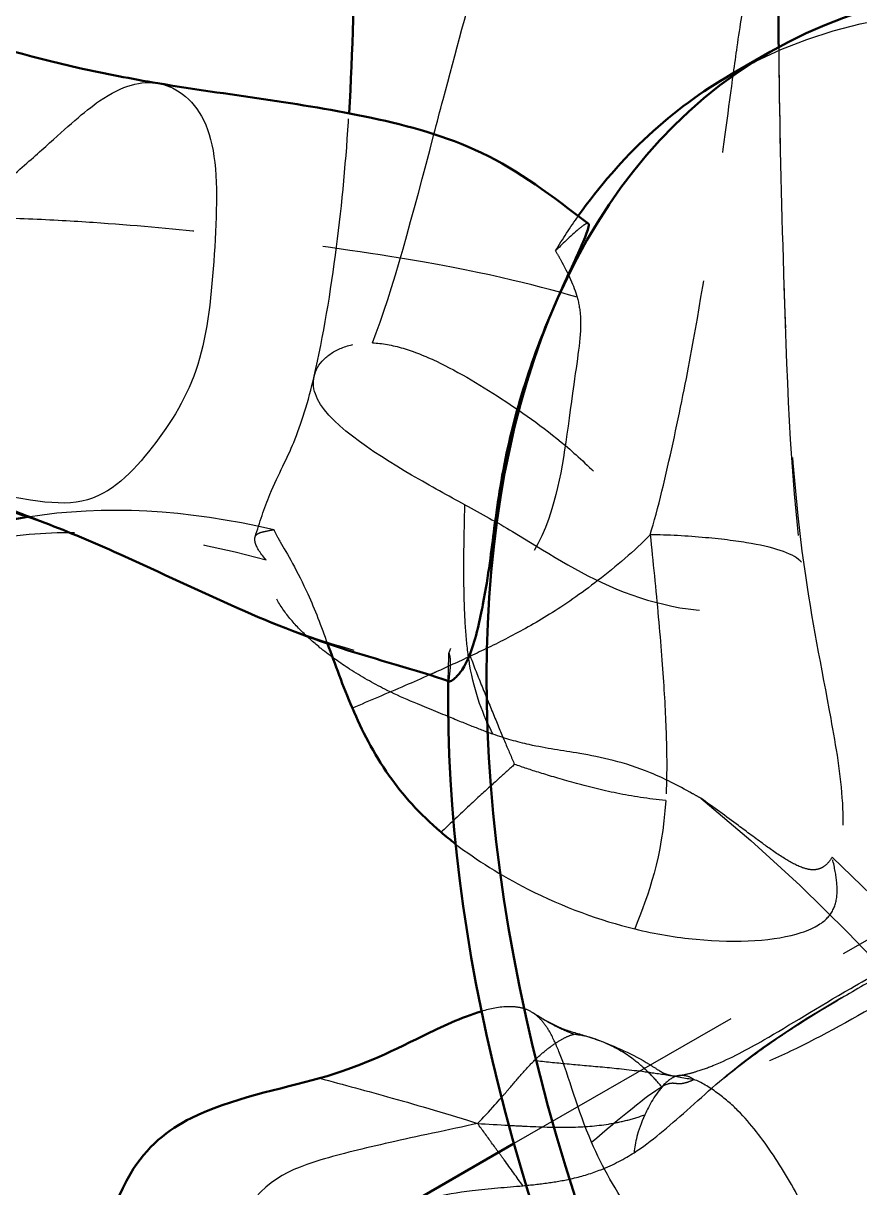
# Model space of a CAD drawing. Header units: millimetres. Extents: x 0 to 420, y 0 to 297.
# Drawn here: x 354.13 to 361.8, y 181.83 to 192.5 of the extents above; entities that cross this region are included whole.
import ezdxf

# ---------------------------------------------------------------- set-up
doc = ezdxf.new("R2010")
doc.units = ezdxf.units.MM
doc.header["$LTSCALE"] = 0.75
doc.linetypes.add('HIDDEN2', pattern=[4.7625, 3.175, -1.5875])
for name, color, linetype, lineweight in [('Hidden', 7, 'HIDDEN2', 25), ('Hidden Narrow', 7, 'HIDDEN2', 25), ('Visible', 7, 'Continuous', 50), ('Visible Narrow', 7, 'Continuous', 25)]:
    doc.layers.add(name, color=color, linetype=linetype, lineweight=lineweight)

msp = doc.modelspace()

# ---------------------------------------------------------------- linework, layer by layer
at = {"layer": 'Hidden', "extrusion": (-1e-16, -0.817547, 0.575862)}
msp.add_line((363.7168, 185.1615), (358.6333, 182.2341), dxfattribs=at)
at = {"layer": 'Hidden', "extrusion": (5e-16, 3e-16, -1)}
for centre, end_param in [((366.8678, 181.2062), 0.5565568), ((358.5593, 176.4217), 0.5318986)]:
    msp.add_ellipse(centre, major_axis=(-6.2379, 10.8323), ratio=0.5780931, start_param=0, end_param=end_param, dxfattribs=at)
at = {"layer": 'Hidden', "extrusion": (3e-16, 5e-16, -1)}
for centre, start_param, end_param in [((366.8678, 181.2062), -0.310696, -0.261412), ((358.9128, 176.6253), 0.2176164, 0.4986705), ((366.8678, 181.2062), -0.7698344, -0.7439538), ((358.5593, 176.4217), 0.9870917, 1.8313697), ((358.9128, 176.6253), 1.0866297, 1.7713137)]:
    msp.add_ellipse(centre, major_axis=(-6.2379, 10.8323), ratio=0.5780931, start_param=start_param, end_param=end_param, dxfattribs=at)
at = {"layer": 'Hidden', "extrusion": (1.26594e-09, 1.05909e-11, 1)}
msp.add_open_spline([(361.0614, 192.2859), (361.0619, 192.2214), (361.0625, 192.1573), (361.0633, 192.0936)], degree=3, dxfattribs=at)
at = {"layer": 'Hidden'}
for points, knots in [([(361.0633, 192.0936), (361.0712, 191.4151), (361.088, 190.7607), (361.1385, 189.2319), (361.1755, 188.3684), (361.2969, 187.5046)], [0, 0, 0, 0, 0.87474, 0.87474, 2.0041162, 2.0041162, 2.0041162, 2.0041162]), ([(359.315, 190.6694), (359.3144, 190.6699), (359.3137, 190.6702), (359.3108, 190.6712), (359.3079, 190.6713), (359.3005, 190.6693), (359.2964, 190.6676), (359.2854, 190.6616), (359.2787, 190.6573), (359.2527, 190.6389), (359.2297, 190.6198), (359.1383, 190.5415), (359.0503, 190.4542), (359.0141, 190.4174)], [-0.097395716, -0.097395716, -0.097395716, -0.097395716, -0.095522581, -0.095522581, -0.090485336, -0.090485336, -0.086034689, -0.086034689, -0.080612142, -0.080612142, -0.065320469, -0.065320469, 0, 0, 0, 0]), ([(359.2124, 189.9944), (359.2297, 189.933), (359.2394, 189.874), (359.2522, 189.65), (359.2204, 189.4707), (359.1226, 188.7721), (359.0851, 188.3951), (358.8331, 187.5658), (358.5812, 187.3433), (358.21, 187.0031), (358.1174, 186.9147), (358.0523, 186.7778), (358.0438, 186.7558), (358.0372, 186.7345)], [-1.01193054, -1.01193054, -1.01193054, -1.01193054, -0.95210431, -0.95210431, -0.79816599, -0.79816599, -0.56444512, -0.56444512, -0.2299829, -0.2299829, -0.09815282, -0.09815282, -0.07188918, -0.07188918, -0.07188918, -0.07188918]), ([(356.3591, 187.5863), (356.3005, 187.6493), (356.2673, 187.7093), (356.2555, 187.7678), (356.2548, 187.7836), (356.2622, 187.8045), (356.266, 187.8102), (356.2735, 187.8183), (356.2776, 187.8218), (356.2885, 187.8285), (356.2949, 187.8315), (356.3099, 187.837), (356.3185, 187.8395), (356.3377, 187.8444), (356.3488, 187.8468), (356.3804, 187.8533), (356.4003, 187.8572), (356.4294, 187.863)], [-0.3496712, -0.3496712, -0.3496712, -0.3496712, -0.19996969, -0.19996969, -0.14839978, -0.14839978, -0.12143416, -0.12143416, -0.10110801, -0.10110801, -0.08025711, -0.08025711, -0.05848619, -0.05848619, -0.03569864, -0.03569864, 0, 0, 0, 0]), ([(358.4399, 185.9877), (358.3725, 186.0114), (358.3056, 186.0372), (358.1569, 186.0966), (358.0975, 186.1213), (357.7426, 186.2668), (357.6065, 186.3209), (357.3405, 186.4546), (357.2328, 186.5153), (357.0389, 186.6401), (356.9503, 186.7029), (356.8051, 186.8198), (356.7442, 186.8731), (356.6334, 186.9834), (356.58, 187.0429), (356.4812, 187.1783), (356.4475, 187.2413), (356.3985, 187.3573), (356.3816, 187.4172), (356.3646, 187.5137), (356.3608, 187.5505), (356.3591, 187.5863)], [-1.11722694, -1.11722694, -1.11722694, -1.11722694, -1.04339934, -1.04339934, -0.95454488, -0.95454488, -0.7720266, -0.7720266, -0.6476034, -0.6476034, -0.54655473, -0.54655473, -0.47534671, -0.47534671, -0.40931125, -0.40931125, -0.33597453, -0.33597453, -0.25673926, -0.25673926, -0.2061379, -0.2061379, -0.2061379, -0.2061379]), ([(361.2969, 187.5046), (361.36, 187.0563), (361.4528, 186.6008), (361.5851, 185.8776), (361.6302, 185.6159), (361.654, 185.2073), (361.6532, 185.0593), (361.6337, 184.7667), (361.614, 184.6215), (361.5927, 184.482)], [0, 0, 0, 0, 0.5862035, 0.5862035, 0.9011752, 0.9011752, 1.0778944, 1.0778944, 1.2657172, 1.2657172, 1.2657172, 1.2657172]), ([(358.0451, 186.5691), (358.0418, 186.5326), (358.0385, 186.5101), (358.0365, 186.4878), (358.0363, 186.4825), (358.0369, 186.4764), (358.0373, 186.4746), (358.0386, 186.4721), (358.0393, 186.4713), (358.0405, 186.4706), (358.0408, 186.4705), (358.041, 186.4704)], [-0.474261182, -0.474261182, -0.474261182, -0.474261182, -0.461227565, -0.461227565, -0.455459886, -0.455459886, -0.452290306, -0.452290306, -0.449737901, -0.449737901, -0.449121302, -0.449121302, -0.449121302, -0.449121302]), ([(360.3467, 185.4006), (360.3229, 185.4138), (360.2982, 185.4275), (360.1288, 185.5211), (360.0143, 185.5806), (359.647, 185.7312), (359.4285, 185.7773), (359.0735, 185.8383), (358.9333, 185.8559), (358.6609, 185.9165), (358.556, 185.9468), (358.4399, 185.9877)], [-1.0266011, -1.0266011, -1.0266011, -1.0266011, -0.9942452, -0.9942452, -0.8159017, -0.8159017, -0.4840917, -0.4840917, -0.2007111, -0.2007111, 0, 0, 0, 0]), ([(361.5516, 184.859), (361.5327, 184.8279), (361.5072, 184.7946), (361.4582, 184.7623), (361.4416, 184.7544), (361.4049, 184.7449), (361.3859, 184.7433), (361.3402, 184.746), (361.3121, 184.7522), (361.2266, 184.7826), (361.1692, 184.8141), (361.0513, 184.8873), (360.9839, 184.935), (360.8491, 185.0324), (360.7691, 185.0923), (360.5793, 185.2331), (360.4656, 185.3166), (360.3467, 185.4006)], [-0.72894073, -0.72894073, -0.72894073, -0.72894073, -0.63216903, -0.63216903, -0.59116834, -0.59116834, -0.55206446, -0.55206446, -0.50270065, -0.50270065, -0.41855247, -0.41855247, -0.32065636, -0.32065636, -0.19061253, -0.19061253, 0, 0, 0, 0]), ([(359.7347, 182.1505), (359.8922, 182.2521), (360.0501, 182.3893), (360.3978, 182.6979), (360.572, 182.8548), (361.1697, 183.3142), (361.6237, 183.5655), (362.6891, 184.1817), (363.5174, 184.6712), (363.9347, 184.9483)], [-2.701786, -2.701786, -2.701786, -2.701786, -2.2721064, -2.2721064, -1.8149471, -1.8149471, -0.8186481, -0.8186481, 0, 0, 0, 0]), ([(359.7407, 184.2023), (359.9306, 184.1562), (360.1207, 184.1247), (360.6885, 184.0694), (361.0361, 184.0935), (361.4074, 184.2134), (361.4726, 184.2664), (361.5509, 184.3485), (361.5756, 184.4004), (361.6003, 184.5127), (361.6007, 184.5749), (361.586, 184.7052), (361.5726, 184.7737), (361.5516, 184.859)], [-1.8831705, -1.8831705, -1.8831705, -1.8831705, -1.7216171, -1.7216171, -1.3812263, -1.3812263, -1.174758, -1.174758, -0.9137028, -0.9137028, -0.6538829, -0.6538829, -0.4195903, -0.4195903, -0.4195903, -0.4195903]), ([(360.1455, 182.857), (360.1638, 182.8598), (360.1873, 182.8643), (360.2462, 182.8773), (360.2763, 182.8856), (360.3631, 182.9126), (360.4158, 182.9318), (360.6246, 183.0169), (360.7728, 183.0959), (361.1589, 183.3184), (361.4192, 183.4836), (361.91, 183.7643), (362.1048, 183.8717), (362.4352, 184.0542), (362.5749, 184.1315), (362.7594, 184.236), (362.8183, 184.27), (362.878, 184.3049), (362.8915, 184.3129), (362.9125, 184.3254), (362.9203, 184.3301), (362.9215, 184.3308), (362.9215, 184.3309), (362.9215, 184.3309), (362.9199, 184.3299), (362.9133, 184.3258), (362.9098, 184.3237), (362.8989, 184.3171), (362.8902, 184.3118), (362.8715, 184.3003), (362.8617, 184.2943), (362.8369, 184.2791), (362.8217, 184.2698), (362.7607, 184.2325), (362.7144, 184.2042), (362.5947, 184.1314), (362.5172, 184.0844), (362.3704, 183.9966), (362.3011, 183.9555), (362.172, 183.8795), (362.1104, 183.8434), (361.9064, 183.7242), (361.7689, 183.6443), (361.4955, 183.482), (361.3609, 183.4001), (361.1706, 183.2782), (361.107, 183.2364), (360.9549, 183.1325), (360.8556, 183.0613), (360.6811, 182.9285), (360.6157, 182.8774), (360.4801, 182.7675), (360.4087, 182.7076), (360.3384, 182.6453)], [0, 0, 0, 0, 0.04816, 0.04816, 0.1299646, 0.1299646, 0.2487701, 0.2487701, 0.6053904, 0.6053904, 1.143449, 1.143449, 1.4758391, 1.4758391, 1.7255614, 1.7255614, 1.8555843, 1.8555843, 1.9000402, 1.9000402, 1.94524, 1.94524, 1.9486904, 1.9486904, 1.9699137, 1.9699137, 1.9829527, 1.9829527, 2.0013261, 2.0013261, 2.0165657, 2.0165657, 2.0404355, 2.0404355, 2.1120854, 2.1120854, 2.2208227, 2.2208227, 2.3172739, 2.3172739, 2.4108325, 2.4108325, 2.6347554, 2.6347554, 2.8784348, 2.8784348, 3.0089394, 3.0089394, 3.2028901, 3.2028901, 3.3112379, 3.3112379, 3.4243562, 3.4243562, 3.4243562, 3.4243562]), ([(358.801, 183.4367), (358.7674, 183.4573), (358.7329, 183.4698), (358.662, 183.4865), (358.6232, 183.4895), (358.5017, 183.4887), (358.4128, 183.4695), (358.3364, 183.4473)], [-1.47056243, -1.47056243, -1.47056243, -1.47056243, -1.4130898, -1.4130898, -1.34411912, -1.34411912, -1.17974184, -1.17974184, -1.17974184, -1.17974184]), ([(359.345, 182.2472), (359.2185, 182.5405), (359.1395, 182.8448), (359.0182, 183.1469), (358.9884, 183.2115), (358.9335, 183.3037), (358.9097, 183.3377), (358.8568, 183.3962), (358.8297, 183.4191), (358.801, 183.4367)], [-0.44146879, -0.44146879, -0.44146879, -0.44146879, -0.1774524, -0.1774524, -0.09871138, -0.09871138, -0.04857024, -0.04857024, 0, 0, 0, 0]), ([(358.8054, 183.4339), (358.9037, 183.3715), (358.9981, 183.32), (359.1706, 183.2547), (359.2373, 183.2395), (359.347, 183.204), (359.3725, 183.195), (359.397, 183.1859)], [0, 0, 0, 0, 0.2098087, 0.2098087, 0.37535201, 0.37535201, 0.42274834, 0.42274834, 0.42274834, 0.42274834]), ([(359.397, 183.1859), (359.5529, 183.1279), (359.7316, 183.0502), (359.9089, 182.9403), (359.9401, 182.9198), (359.9842, 182.8918), (359.9941, 182.8862), (360.0017, 182.8824), (360.0031, 182.8817), (360.0114, 182.8783), (360.0145, 182.8771), (360.0196, 182.8752), (360.0214, 182.8746), (360.0242, 182.8736), (360.0252, 182.8733), (360.0293, 182.8719), (360.0351, 182.8701), (360.052, 182.8649), (360.0627, 182.862), (360.0864, 182.8562), (360.0992, 182.8536), (360.1109, 182.8516)], [0, 0, 0, 0, 0.31772948, 0.31772948, 0.39751454, 0.39751454, 0.48532105, 0.48532105, 0.53094746, 0.53094746, 0.55153228, 0.55153228, 0.56234363, 0.56234363, 0.5679938, 0.5679938, 0.58503989, 0.58503989, 0.6188046, 0.6188046, 0.66189926, 0.66189926, 0.66189926, 0.66189926]), ([(360.3138, 180.7833), (360.0957, 181.0543), (359.8891, 181.3192), (359.5717, 181.7969), (359.4444, 182.0168), (359.345, 182.2472)], [-0.69272098, -0.69272098, -0.69272098, -0.69272098, -0.30507951, -0.30507951, 0, 0, 0, 0]), ([(357.5018, 181.5825), (357.5193, 181.5926), (357.537, 181.6023), (357.7598, 181.7187), (357.9799, 181.7716), (358.4063, 181.8236), (358.564, 181.834), (358.715, 181.8478)], [-0.60936552, -0.60936552, -0.60936552, -0.60936552, -0.57760694, -0.57760694, -0.21233742, -0.21233742, 0, 0, 0, 0])]:
    msp.add_open_spline(points, degree=3, knots=knots, dxfattribs=at)
at = {"layer": 'Hidden', "extrusion": (-1.3049e-12, 2.555e-13, -1)}
msp.add_open_spline([(356.801, 189.2706), (356.8858, 189.6324), (356.9523, 190.0437), (357.0578, 190.8557), (357.0944, 191.2638), (357.1201, 191.6793)], degree=3, knots=[0, 0, 0, 0, 0.6630323, 0.6630323, 1.3102884, 1.3102884, 1.3102884, 1.3102884], dxfattribs=at)
at = {"layer": 'Hidden', "extrusion": (-1.57072e-11, -6.9122e-12, -1)}
msp.add_open_spline([(359.0141, 190.4174), (359.0313, 190.3891), (359.0463, 190.3633), (359.133, 190.2099), (359.1839, 190.0958), (359.2124, 189.9944)], degree=3, knots=[-0.15700009, -0.15700009, -0.15700009, -0.15700009, -0.13373817, -0.13373817, 0, 0, 0, 0], dxfattribs=at)
at = {"layer": 'Hidden', "extrusion": (-3.934e-12, 1.4934e-12, -1)}
msp.add_open_spline([(356.2591, 187.7956), (356.3005, 187.9266), (356.3421, 188.0577), (356.4754, 188.3793), (356.5557, 188.5208), (356.6826, 188.8302), (356.7461, 189.0366), (356.801, 189.2706)], degree=3, knots=[0, 0, 0, 0, 0.2389381, 0.2389381, 0.6014, 0.6014, 1.0301335, 1.0301335, 1.0301335, 1.0301335], dxfattribs=at)
at = {"layer": 'Hidden', "extrusion": (-8.0198e-12, -3.3037e-12, -1)}
msp.add_open_spline([(356.4294, 187.863), (356.4306, 187.8605), (356.4318, 187.8579), (356.4472, 187.8249), (356.466, 187.7912), (356.547, 187.6505), (356.6489, 187.4797), (356.8068, 187.1307), (356.8642, 186.9777), (356.923, 186.8177)], degree=3, knots=[-0.97465233, -0.97465233, -0.97465233, -0.97465233, -0.96301206, -0.96301206, -0.8274581, -0.8274581, -0.49730519, -0.49730519, -0.26919007, -0.26919007, -0.26919007, -0.26919007], dxfattribs=at)
at = {"layer": 'Hidden', "extrusion": (-6.7206e-12, -1.3296e-12, -1)}
msp.add_open_spline([(358.0372, 186.7345), (358.052, 186.676), (358.0501, 186.624), (358.0451, 186.5691)], degree=3, dxfattribs=at)
at = {"layer": 'Hidden', "extrusion": (-1.28e-12, -2.2499e-12, -1)}
msp.add_open_spline([(358.0981, 184.9804), (358.2907, 184.8329), (358.5158, 184.6918), (359.0885, 184.4012), (359.4225, 184.2794), (359.7407, 184.2023)], degree=3, knots=[-0.98222947, -0.98222947, -0.98222947, -0.98222947, -0.56197097, -0.56197097, 0, 0, 0, 0], dxfattribs=at)
at = {"layer": 'Hidden', "extrusion": (5.4328e-12, -7.82989e-11, -1)}
msp.add_open_spline([(360.1109, 182.8516), (360.1127, 182.8513), (360.1136, 182.8512), (360.1136, 182.8512), (360.1127, 182.8513), (360.1081, 182.8517), (360.1018, 182.8519), (360.1001, 182.8519), (360.1001, 182.8519), (360.0992, 182.8518), (360.1051, 182.852), (360.1184, 182.8532), (360.1303, 182.8546), (360.1455, 182.857)], degree=3, knots=[0, 0, 0, 0, 0.01577047, 0.01577047, 0.0317827, 0.0317827, 0.07446761, 0.07446761, 0.07687851, 0.07687851, 0.10987686, 0.10987686, 0.14801958, 0.14801958, 0.14801958, 0.14801958], dxfattribs=at)
at = {"layer": 'Hidden', "extrusion": (7.756e-13, -2.5545e-12, -1)}
msp.add_open_spline([(358.715, 181.8478), (358.7881, 181.8545), (358.8658, 181.8625), (359.0202, 181.8843), (359.0954, 181.8974), (359.263, 181.9363), (359.3495, 181.9629), (359.5476, 182.0405), (359.6487, 182.095), (359.7347, 182.1505)], degree=3, knots=[-0.4670744, -0.4670744, -0.4670744, -0.4670744, -0.36451411, -0.36451411, -0.27102153, -0.27102153, -0.15874683, -0.15874683, 0, 0, 0, 0], dxfattribs=at)
at = {"layer": 'Hidden Narrow'}
for points, knots in [([(361.0649, 193.7557), (361.0601, 193.4851), (361.0585, 193.1484), (361.0591, 192.5107), (361.0614, 192.2097), (361.0737, 191.3602), (361.1145, 189.7457), (361.1662, 188.3771), (361.2702, 187.5631)], [-2, -2, -2, -2, -1.75, -1.75, -1.5, -1.5, -1, 0, 0, 0, 0]), ([(359.8826, 187.815), (359.9552, 188.0533), (360.0278, 188.3635), (360.1572, 188.9547), (360.2139, 189.2358), (360.36, 190.0352), (360.5026, 190.9478), (360.6034, 191.7292), (360.6473, 192.0485)], [0, 0, 0, 0, 0.25, 0.25, 0.5, 0.5, 1, 1.3981691, 1.3981691, 1.3981691, 1.3981691]), ([(353.5541, 190.7267), (353.6357, 190.7856), (353.7226, 190.8537), (353.8796, 190.9795), (353.9498, 191.0371), (354.1351, 191.1943), (354.4524, 191.4784), (354.93, 191.9138), (355.219, 191.9798), (355.3653, 191.9552)], [0, 0, 0, 0, 0.125, 0.125, 0.25, 0.25, 0.5, 1, 1.7535511, 1.7535511, 1.7535511, 1.7535511]), ([(359.2124, 189.9944), (358.7926, 190.1122), (358.0985, 190.2958), (356.1706, 190.558), (355.1421, 190.6518), (354.5909, 190.69), (354.3929, 190.7009), (353.9685, 190.7192), (353.7421, 190.7265), (353.5541, 190.7267)], [-1.9233811, -1.9233811, -1.9233811, -1.9233811, -1, -0.5, -0.25, -0.25, -0.125, -0.125, 0, 0, 0, 0]), ([(358.1836, 188.09), (358.0329, 188.1719), (357.5549, 188.4315), (356.682, 188.994), (356.8092, 189.3534), (356.9559, 189.4834), (357.0186, 189.5185), (357.1639, 189.5655), (357.2464, 189.5775), (357.3349, 189.5747)], [-2.5, -2.5, -2.5, -2.5, -2, -1, -0.5, -0.5, -0.25, -0.25, 0, 0, 0, 0]), ([(357.3349, 189.5747), (357.4233, 189.5719), (357.5178, 189.5543), (357.7147, 189.4959), (357.8172, 189.4551), (358.131, 189.3076), (358.5661, 189.044), (358.973, 188.7499), (359.2892, 188.4728), (359.4019, 188.3628), (359.6418, 188.1076), (359.769, 187.9623), (359.8826, 187.815)], [0, 0, 0, 0, 0.25, 0.25, 0.5, 0.5, 1, 1.5, 1.5, 1.75, 1.75, 2, 2, 2, 2]), ([(358.4399, 185.9877), (358.3534, 186.1626), (358.2485, 186.4099), (358.1907, 186.8939), (358.1799, 187.1131), (358.1738, 187.3532), (358.1731, 187.4838), (358.1756, 187.7686), (358.1788, 187.9227), (358.1836, 188.09)], [-1.8259965, -1.8259965, -1.8259965, -1.8259965, -1, -0.75, -0.5, -0.5, -0.25, -0.25, 0, 0, 0, 0]), ([(358.1836, 188.09), (358.3343, 188.0082), (358.7605, 187.7769), (359.5062, 187.262), (360.8066, 186.9796), (361.3912, 187.4153), (361.2702, 187.5631)], [-4.5, -4.5, -4.5, -4.5, -4, -3, -2, -1, -1, -1, -1]), ([(359.8826, 187.815), (359.7399, 187.6677), (359.5659, 187.5226), (359.2438, 187.2736), (359.0955, 187.1698), (358.8247, 187.0034), (358.6979, 186.9333), (358.4563, 186.8081), (358.3414, 186.7531), (358.2323, 186.7019)], [0, 0, 0, 0, 0.25, 0.25, 0.5, 0.5, 0.75, 0.75, 1, 1, 1, 1]), ([(359.8826, 187.815), (359.908, 187.5767), (359.9352, 187.3066), (359.9797, 186.8141), (359.9971, 186.5917), (360.0219, 186.1942), (360.0383, 185.8314), (360.0338, 185.5218), (360.0251, 185.3809)], [0, 0, 0, 0, 0.25, 0.25, 0.5, 0.5, 0.75, 1, 1, 1, 1]), ([(361.2702, 187.5631), (361.2097, 187.6369), (361.0459, 187.6933), (360.6926, 187.7565), (360.5523, 187.7743), (360.2265, 187.8035), (360.0411, 187.815), (359.8826, 187.815)], [-1, -1, -1, -1, -0.5, -0.5, -0.25, -0.25, 0, 0, 0, 0]), ([(354.9645, 187.6607), (355.0138, 187.6388), (355.536, 187.4046), (356.8139, 186.7945), (357.5591, 186.6554), (358.0451, 186.5691)], [0.4485334, 0.4485334, 0.4485334, 0.4485334, 0.5, 1, 1.971872, 1.971872, 1.971872, 1.971872]), ([(358.2323, 186.7019), (358.2671, 186.6085), (358.3037, 186.5155), (358.3778, 186.3317), (358.4154, 186.2409), (358.4885, 186.0637), (358.5219, 185.9835), (358.5821, 185.8402), (358.609, 185.7771), (358.6386, 185.71)], [-1, -1, -1, -1, -0.75, -0.75, -0.5, -0.5, -0.25, -0.25, 0, 0, 0, 0]), ([(366.1268, 185.9516), (366.0559, 185.8795), (365.9638, 185.8007), (365.7851, 185.6562), (365.6985, 185.5905), (365.447, 185.4132), (364.9415, 185.0967), (363.703, 184.4541), (362.3759, 183.7431), (361.3094, 183.1319), (360.878, 182.9497), (360.6612, 182.8801), (360.5859, 182.8608), (360.4295, 182.8303), (360.3483, 182.819), (360.284, 182.8209)], [0, 0, 0, 0, 0.125, 0.125, 0.25, 0.25, 0.5, 1, 2, 2.5, 2.75, 2.75, 2.875, 2.875, 3, 3, 3, 3]), ([(358.6386, 185.71), (358.5925, 185.6683), (358.55, 185.6306), (358.4517, 185.5421), (358.3959, 185.4913), (358.2525, 185.3597), (358.1661, 185.2787), (358.0778, 185.1953)], [0, 0, 0, 0, 0.25, 0.25, 0.5, 0.5, 0.82327971, 0.82327971, 0.82327971, 0.82327971]), ([(367.4777, 184.1436), (367.3672, 184.1469), (367.2353, 184.1383), (366.9868, 184.1133), (366.8702, 184.0969), (366.5435, 184.0363), (365.9235, 183.8748), (364.5798, 183.317), (363.4605, 182.5996), (362.3469, 181.8932), (361.9596, 181.56), (361.7911, 181.3793), (361.7389, 181.3137), (361.6425, 181.1714), (361.5983, 181.0949), (361.577, 181.0277)], [-3, -3, -3, -3, -2.875, -2.875, -2.75, -2.75, -2.5, -2, -1, -0.5, -0.25, -0.25, -0.125, -0.125, 0, 0, 0, 0]), ([(358.8222, 182.9978), (358.8581, 183.0329), (358.9295, 183.0957), (358.9975, 183.1438), (359.0625, 183.185), (359.0912, 183.201), (359.1407, 183.224), (359.1616, 183.2309), (359.1826, 183.2361)], [-1, -1, -1, -1, -0.75, -0.5, -0.5, -0.25, -0.25, 0, 0, 0, 0]), ([(359.9884, 182.7549), (359.9471, 182.8048), (359.906, 182.8492), (359.8247, 182.9284), (359.7845, 182.9631), (359.6659, 183.055), (359.5897, 183.0999), (359.4476, 183.1676), (359.3852, 183.1922), (359.2773, 183.2231), (359.2319, 183.2293), (359.1826, 183.2361)], [-1, -1, -1, -1, -0.875, -0.875, -0.75, -0.75, -0.5, -0.5, -0.25, -0.25, 0, 0, 0, 0]), ([(358.5193, 182.657), (358.5469, 182.6884), (358.5727, 182.7182), (358.6376, 182.795), (358.7143, 182.8849), (358.7864, 182.9627), (358.8222, 182.9978)], [-1.64642295, -1.64642295, -1.64642295, -1.64642295, -1.5, -1.5, -1.25, -1, -1, -1, -1]), ([(358.8222, 182.9978), (358.9184, 182.9852), (359.0173, 182.9752), (359.2239, 182.9562), (359.3315, 182.9471), (359.5583, 182.9259), (359.6774, 182.9137), (359.8772, 182.888), (359.9512, 182.8773), (360.1143, 182.8514), (360.2033, 182.8363), (360.284, 182.8209)], [0, 0, 0, 0, 0.25, 0.25, 0.5, 0.5, 0.75, 0.75, 0.875, 0.875, 1, 1, 1, 1]), ([(360.284, 182.8209), (360.2575, 182.8427), (360.2269, 182.8525), (360.1711, 182.8607), (360.1458, 182.8591), (360.0781, 182.8368), (359.9591, 182.7431), (359.8742, 182.5854), (359.8346, 182.4988)], [0, 0, 0, 0, 0.125, 0.125, 0.25, 0.25, 0.5, 1, 1, 1, 1]), ([(361.577, 181.0277), (361.5405, 181.1217), (361.4916, 181.234), (361.3955, 181.4437), (361.3484, 181.541), (361.2097, 181.8103), (361.0184, 182.14), (360.8053, 182.4159), (360.6297, 182.5946), (360.5655, 182.6498), (360.4258, 182.7514), (360.3503, 182.7979), (360.284, 182.8209)], [0, 0, 0, 0, 0.125, 0.125, 0.25, 0.25, 0.5, 0.75, 0.75, 0.875, 0.875, 1, 1, 1, 1]), ([(358.5867, 182.402), (358.6434, 182.3986), (358.6995, 182.3954), (358.9001, 182.3858), (359.0335, 182.3832), (359.2743, 182.3869), (359.3881, 182.3954), (359.5565, 182.4223), (359.6121, 182.4336), (359.7234, 182.4618), (359.7789, 182.4787), (359.8346, 182.4988)], [0.15722671, 0.15722671, 0.15722671, 0.15722671, 0.25, 0.25, 0.5, 0.5, 0.75, 0.75, 0.875, 0.875, 1, 1, 1, 1]), ([(358.715, 181.8478), (358.6597, 181.9238), (358.6039, 182.0005), (358.527, 182.1065), (358.5104, 182.1293), (358.493, 182.1533)], [-0.94859705, -0.94859705, -0.94859705, -0.94859705, -0.5, -0.5, -0.38455465, -0.38455465, -0.38455465, -0.38455465])]:
    msp.add_open_spline(points, degree=3, knots=knots, dxfattribs=at)
at = {"layer": 'Hidden Narrow', "extrusion": (-3.2099e-12, 1.0116e-12, -1)}
msp.add_open_spline([(357.3349, 189.5747), (357.524, 190.0555), (357.7062, 190.7521), (357.8993, 191.4887)], degree=3, dxfattribs=at)
at = {"layer": 'Hidden Narrow', "extrusion": (5.24639e-11, -1.15698e-10, -1)}
msp.add_open_spline([(358.2323, 186.7019), (358.1232, 186.6507), (358.0199, 186.6033), (357.9003, 186.5494), (357.8799, 186.5403), (357.8596, 186.5312)], degree=3, knots=[0, 0, 0, 0, 0.25, 0.25, 0.3021954, 0.3021954, 0.3021954, 0.3021954], dxfattribs=at)
at = {"layer": 'Hidden Narrow', "extrusion": (-4.658e-13, -1.7574e-12, -1)}
msp.add_open_spline([(360.0251, 185.3809), (359.8674, 185.3942), (359.5683, 185.4413), (359.3059, 185.5084), (359.0652, 185.5751), (358.9611, 185.6055), (358.7856, 185.6602), (358.7141, 185.6845), (358.6386, 185.71)], degree=3, knots=[0, 0, 0, 0, 0.25, 0.5, 0.5, 0.75, 0.75, 1, 1, 1, 1], dxfattribs=at)
at = {"layer": 'Hidden Narrow', "extrusion": (3.7989e-12, -8.444e-13, -1)}
msp.add_open_spline([(360.0251, 185.3809), (359.9925, 184.8557), (359.8697, 184.5224), (359.7407, 184.2023)], degree=3, dxfattribs=at)
at = {"layer": 'Hidden Narrow', "extrusion": (-3.662e-12, -7.9591e-12, -1)}
msp.add_open_spline([(359.1826, 183.2361), (359.1544, 183.2481), (359.1276, 183.2584), (359.0679, 183.2843), (359.035, 183.3), (358.9338, 183.352), (358.8674, 183.3939), (358.801, 183.4367)], degree=3, knots=[0, 0, 0, 0, 0.25, 0.25, 0.5, 0.5, 0.95684099, 0.95684099, 0.95684099, 0.95684099], dxfattribs=at)
at = {"layer": 'Hidden Narrow', "extrusion": (-2.4556e-12, 7.3957e-12, -1)}
msp.add_open_spline([(360.284, 182.8209), (360.2606, 182.8086), (360.239, 182.8005), (360.2022, 182.7886), (360.187, 182.7848), (360.1511, 182.7802), (360.1341, 182.7826), (360.101, 182.7865), (360.0849, 182.788), (360.0448, 182.7812), (360.0208, 182.7728), (359.9884, 182.7549)], degree=3, knots=[0, 0, 0, 0, 0.125, 0.125, 0.25, 0.25, 0.5, 0.5, 0.75, 0.75, 1, 1, 1, 1], dxfattribs=at)
at = {"layer": 'Hidden Narrow'}
for points in [[(359.345, 182.2472), (359.6042, 182.4672), (359.8611, 182.6846), (359.9884, 182.7549)], [(359.8346, 182.4988), (359.7612, 182.3386), (359.7458, 182.2422), (359.7347, 182.1505)]]:
    msp.add_open_spline(points, degree=3, dxfattribs=at)
at = {"layer": 'Visible', "extrusion": (-1e-16, -0.817547, 0.575862)}
for p, q in [((360.6299, 192.0385), (360.9834, 192.2421)), ((358.6333, 182.2341), (357.5018, 181.5825))]:
    msp.add_line(p, q, dxfattribs=at)
at = {"layer": 'Visible'}
msp.add_ellipse((367.2213, 181.4098), major_axis=(-6.2379, 10.8323), ratio=0.5780931, start_param=-1.5707963, end_param=4.712389, dxfattribs=at)
at = {"layer": 'Visible', "extrusion": (3e-16, 5e-16, -1)}
for centre, start_param, end_param in [((366.8678, 181.2062), -0.261412, 0), ((358.9128, 176.6253), -0.1511212, 0.2176164), ((366.8678, 181.2062), 4.15712, 5.5133509)]:
    msp.add_ellipse(centre, major_axis=(-6.2379, 10.8323), ratio=0.5780931, start_param=start_param, end_param=end_param, dxfattribs=at)
at = {"layer": 'Visible', "extrusion": (3.1892e-12, -2.593e-13, -1)}
msp.add_open_spline([(357.1201, 191.6793), (357.1552, 192.2462), (357.17, 192.8269), (357.1793, 193.7003), (357.1812, 193.9809), (357.1833, 194.2644)], degree=3, knots=[1.3102884, 1.3102884, 1.3102884, 1.3102884, 2.1933712, 2.1933712, 2.6045437, 2.6045437, 2.6045437, 2.6045437], dxfattribs=at)
at = {"layer": 'Visible'}
for points, knots in [([(361.0783, 193.486), (361.0714, 193.4115), (361.0672, 193.3383), (361.0637, 193.2308), (361.0628, 193.1976), (361.0616, 193.1265), (361.0611, 193.0886), (361.0603, 193.0126), (361.0601, 192.9737), (361.0595, 192.8579), (361.0594, 192.7812), (361.0595, 192.5632), (361.0602, 192.4236), (361.0614, 192.2859)], [0, 0, 0, 0, 0.12170789, 0.12170789, 0.1678476, 0.1678476, 0.21279733, 0.21279733, 0.25922845, 0.25922845, 0.35272953, 0.35272953, 0.52852807, 0.52852807, 0.52852807, 0.52852807]), ([(353.3284, 192.467), (353.7142, 192.3336), (354.1758, 192.1996), (354.8838, 192.042), (355.1243, 191.9956), (355.3653, 191.9552)], [0, 0, 0, 0, 0.7699308, 0.7699308, 1.1568855, 1.1568855, 1.1568855, 1.1568855]), ([(355.3653, 191.9552), (356.0005, 191.8487), (356.6633, 191.7785), (357.6642, 191.5659), (358.0092, 191.4725), (358.6787, 191.1541), (358.985, 190.9181), (359.315, 190.6694)], [0, 0, 0, 0, 1.0196956, 1.0196956, 1.5378014, 1.5378014, 2.0836472, 2.0836472, 2.0836472, 2.0836472]), ([(358.041, 186.4704), (358.042, 186.4701), (358.043, 186.47), (358.0464, 186.4703), (358.049, 186.4712), (358.0594, 186.4761), (358.0748, 186.4852), (358.1131, 186.5208), (358.1346, 186.5449), (358.1828, 186.617), (358.2082, 186.6655), (358.286, 186.8647), (358.324, 187.0478), (358.4002, 187.445), (358.4279, 187.6831), (358.4698, 188.0034), (358.4874, 188.1307), (358.5544, 188.5335), (358.6141, 188.7921), (358.7279, 189.1822), (358.7718, 189.3163), (358.8625, 189.5686), (358.9088, 189.6871), (359.0132, 189.9387), (359.0721, 190.071), (359.2236, 190.4024), (359.2867, 190.5355), (359.3162, 190.6308), (359.3209, 190.6505), (359.3184, 190.6655), (359.317, 190.6679), (359.315, 190.6694)], [-0.4491213, -0.4491213, -0.4491213, -0.4491213, -0.44691994, -0.44691994, -0.44324302, -0.44324302, -0.43502492, -0.43502492, -0.427615, -0.427615, -0.41909229, -0.41909229, -0.39929348, -0.39929348, -0.35851466, -0.35851466, -0.33112567, -0.33112567, -0.27289422, -0.27289422, -0.24145303, -0.24145303, -0.21224153, -0.21224153, -0.17733793, -0.17733793, -0.11840765, -0.11840765, -0.10281874, -0.10281874, -0.09739572, -0.09739572, -0.09739572, -0.09739572]), ([(354.9645, 187.6607), (354.7387, 187.7611), (354.5065, 187.8595), (354.0592, 188.0244), (353.831, 188.0922), (353.5967, 188.1361)], [0, 0, 0, 0, 0.29754257, 0.29754257, 0.61535857, 0.61535857, 0.61535857, 0.61535857]), ([(358.041, 186.4704), (357.7253, 186.582), (357.3811, 186.6686), (356.7059, 186.8866), (356.3692, 187.0217), (355.6799, 187.3302), (355.3231, 187.5012), (354.9645, 187.6607)], [0, 0, 0, 0, 0.4175814, 0.4175814, 0.8517887, 0.8517887, 1.3244531, 1.3244531, 1.3244531, 1.3244531]), ([(357.151, 186.2267), (357.2384, 186.0234), (357.342, 185.8148), (357.6122, 185.4314), (357.7655, 185.2576), (357.9645, 185.0882)], [-0.75838768, -0.75838768, -0.75838768, -0.75838768, -0.34718738, -0.34718738, 0, 0, 0, 0]), ([(356.8501, 182.8334), (356.4966, 182.7334), (356.0304, 182.6476), (355.4588, 182.3605), (355.2642, 182.2094), (354.9109, 181.6171), (354.8399, 181.1741), (354.7381, 180.2788), (354.7094, 179.9612), (354.6616, 179.7371)], [-2.2392583, -2.2392583, -2.2392583, -2.2392583, -1.4698465, -1.4698465, -1.0071102, -1.0071102, -0.3780934, -0.3780934, 0, 0, 0, 0])]:
    msp.add_open_spline(points, degree=3, knots=knots, dxfattribs=at)
msp.add_open_spline([(356.923, 186.8177), (356.9923, 186.6288), (357.0637, 186.4301), (357.151, 186.2267)], degree=3, dxfattribs=at)
at = {"layer": 'Visible', "extrusion": (8.18974e-11, 1.00226e-10, -1)}
msp.add_open_spline([(357.9645, 185.0882), (358.007, 185.052), (358.0516, 185.016), (358.0981, 184.9804)], degree=3, dxfattribs=at)
at = {"layer": 'Visible', "extrusion": (-1.3451e-12, 2.9733e-12, -1)}
msp.add_open_spline([(358.3364, 183.4473), (358.3353, 183.447), (358.3342, 183.4466), (358.1537, 183.3937), (357.9625, 183.3009), (357.4667, 183.0593), (357.2236, 182.9391), (356.8501, 182.8334)], degree=3, knots=[-1.1797418, -1.1797418, -1.1797418, -1.1797418, -1.1774327, -1.1774327, -0.7896394, -0.7896394, 0, 0, 0, 0], dxfattribs=at)
at = {"layer": 'Visible Narrow'}
for points, knots in [([(357.8993, 191.4887), (357.9269, 191.594), (358.066, 192.1242), (358.212, 192.662), (358.4081, 193.3509), (358.481, 193.5996), (358.6415, 194.135), (358.7293, 194.4218), (358.8108, 194.6651)], [0.8749426, 0.8749426, 0.8749426, 0.8749426, 1, 1.5, 1.5, 1.75, 1.75, 2, 2, 2, 2]), ([(360.6473, 192.0485), (360.6585, 192.1302), (360.6697, 192.2101), (360.7084, 192.4801), (360.7364, 192.6611), (360.7967, 193.0011), (360.8291, 193.16), (360.8655, 193.3075)], [1.39816914, 1.39816914, 1.39816914, 1.39816914, 1.5, 1.5, 1.75, 1.75, 2, 2, 2, 2]), ([(355.3653, 191.9552), (355.4132, 191.9472), (355.6406, 191.8718), (355.9351, 191.489), (355.8938, 190.38), (355.7917, 189.3181), (355.339, 188.6079), (354.84, 188.0738), (354.3069, 188.1108), (354.0055, 188.1646), (353.8303, 188.1935), (353.7642, 188.2034), (353.6164, 188.224), (353.5347, 188.2346), (353.4584, 188.2414)], [1.7535511, 1.7535511, 1.7535511, 1.7535511, 2, 3, 4, 5, 6, 7, 7.5, 7.75, 7.75, 7.875, 7.875, 8, 8, 8, 8]), ([(353.4584, 188.2414), (353.6018, 188.1985), (353.7703, 188.1403), (354.084, 188.0267), (354.2293, 187.9712), (354.5751, 187.8313), (354.7742, 187.7453), (354.9645, 187.6607)], [0, 0, 0, 0, 0.125, 0.125, 0.25, 0.25, 0.44853339, 0.44853339, 0.44853339, 0.44853339]), ([(356.8501, 182.8334), (357.0694, 182.7745), (357.2891, 182.7154), (357.6378, 182.6181), (357.766, 182.5811), (358.0378, 182.5006), (358.1814, 182.457), (358.2992, 182.4182)], [-0.9729867, -0.9729867, -0.9729867, -0.9729867, -0.5, -0.5, -0.25, -0.25, 0, 0, 0, 0]), ([(358.2992, 182.4182), (358.1759, 182.3906), (358.0257, 182.359), (357.7458, 182.2991), (357.6161, 182.2708), (357.2578, 182.1908), (356.6143, 182.0348), (356.1603, 181.7941), (355.7785, 180.7519), (355.6332, 180.231), (355.563, 179.9575), (355.5392, 179.8607), (355.4911, 179.6554), (355.4667, 179.5471), (355.4483, 179.4592)], [0, 0, 0, 0, 0.25, 0.25, 0.5, 0.5, 1, 2, 2.5, 2.75, 2.75, 2.875, 2.875, 3, 3, 3, 3])]:
    msp.add_open_spline(points, degree=3, knots=knots, dxfattribs=at)
at = {"layer": 'Visible Narrow', "extrusion": (-3.17953e-11, 7.30874e-11, -1)}
msp.add_open_spline([(357.8596, 186.5312), (357.7827, 186.4968), (357.7083, 186.4641), (357.4674, 186.3596), (357.3088, 186.2929), (357.151, 186.2267)], degree=3, knots=[0.3021954, 0.3021954, 0.3021954, 0.3021954, 0.5, 0.5, 0.95887637, 0.95887637, 0.95887637, 0.95887637], dxfattribs=at)
at = {"layer": 'Visible Narrow', "extrusion": (-2.06616e-09, 2.18608e-09, 1)}
msp.add_open_spline([(358.0778, 185.1953), (358.0403, 185.1599), (358.0024, 185.1241), (357.9645, 185.0882)], degree=3, dxfattribs=at)
at = {"layer": 'Visible Narrow', "extrusion": (4.99765e-11, -4.53944e-11, -1)}
msp.add_open_spline([(358.2992, 182.4182), (358.3496, 182.4698), (358.4065, 182.5312), (358.4794, 182.6119), (358.4998, 182.6349), (358.5193, 182.657)], degree=3, knots=[-2, -2, -2, -2, -1.75, -1.75, -1.64642295, -1.64642295, -1.64642295, -1.64642295], dxfattribs=at)
at = {"layer": 'Visible Narrow'}
msp.add_open_spline([(358.2992, 182.4182), (358.3929, 182.4138), (358.4907, 182.4077), (358.5867, 182.402)], degree=3, dxfattribs=at)
at = {"layer": 'Visible Narrow', "extrusion": (7.24478e-11, 5.15001e-11, -1)}
msp.add_open_spline([(358.493, 182.1533), (358.4727, 182.1812), (358.4513, 182.2107), (358.4077, 182.2705), (358.3858, 182.3007), (358.3419, 182.3605), (358.32, 182.3902), (358.2992, 182.4182)], degree=3, knots=[-0.38455465, -0.38455465, -0.38455465, -0.38455465, -0.25, -0.25, -0.125, -0.125, 0, 0, 0, 0], dxfattribs=at)

doc.saveas('drawing.dxf')
